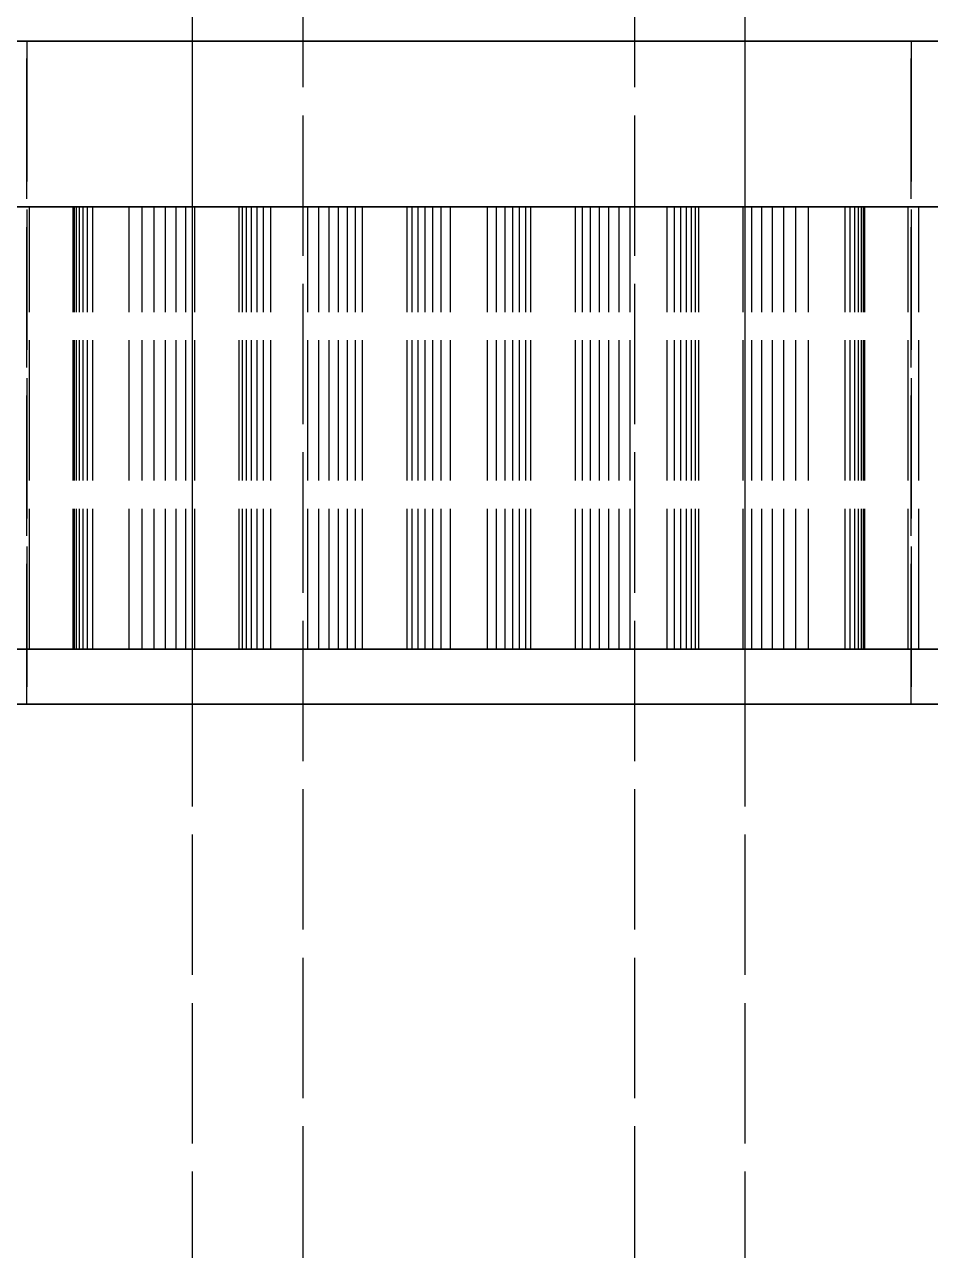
# Model space of a CAD drawing. Header units: millimetres. Extents: x -13 to 276, y -50 to 157.
# Drawn here: x 21.23 to 29.43, y 133.57 to 144.66 of the extents above; entities that cross this region are included whole.
import ezdxf

# ---------------------------------------------------------------- set-up
doc = ezdxf.new("R2010")
doc.units = ezdxf.units.MM
doc.linetypes.add('DASHED', pattern=[1.524, 1.27, -0.254])
doc.layers.add('HIDDEN', color=8, linetype='DASHED')
doc.layers.add('VISIBLE', color=7, linetype='CONTINUOUS')

msp = doc.modelspace()

# ---------------------------------------------------------------- linework, layer by layer
at = {"layer": 'HIDDEN'}
for points in [[(23.75, 93.8), (23.75, 150.51)], [(26.75, 93.8), (26.75, 150.51)], [(21.05952, 144.51), (21.82143, 144.51), (22.58333, 144.51), (23.34524, 144.51), (24.10714, 144.51), (24.86905, 144.51), (25.63095, 144.51), (26.39286, 144.51), (27.15476, 144.51), (27.91667, 144.51), (28.67857, 144.51), (29.44048, 144.51), (30.20238, 144.51), (30.96429, 144.51), (31.72619, 144.51), (32.4881, 144.51), (33.25, 144.51), (34.0119, 144.51), (34.77381, 144.51), (35.53571, 144.51)], [(29.25, 144.51), (29.12302, 144.51), (28.99603, 144.51), (28.86905, 144.51), (28.74206, 144.51), (28.61508, 144.51), (28.4881, 144.51), (28.36111, 144.51), (28.23413, 144.51), (28.10714, 144.51), (27.98016, 144.51), (27.85317, 144.51), (27.72619, 144.51), (27.59921, 144.51), (27.47222, 144.51), (27.34524, 144.51), (27.21825, 144.51), (27.09127, 144.51), (26.96429, 144.51), (26.8373, 144.51), (26.71032, 144.51), (26.58333, 144.51), (26.45635, 144.51), (26.32937, 144.51), (26.20238, 144.51), (26.0754, 144.51), (25.94841, 144.51), (25.82143, 144.51), (25.69444, 144.51), (25.56746, 144.51), (25.44048, 144.51), (25.31349, 144.51), (25.18651, 144.51), (25.05952, 144.51), (24.93254, 144.51), (24.80556, 144.51), (24.67857, 144.51), (24.55159, 144.51), (24.4246, 144.51), (24.29762, 144.51), (24.17063, 144.51), (24.04365, 144.51), (23.91667, 144.51), (23.78968, 144.51), (23.6627, 144.51), (23.53571, 144.51), (23.40873, 144.51), (23.28175, 144.51), (23.15476, 144.51), (23.02778, 144.51), (22.90079, 144.51), (22.77381, 144.51), (22.64683, 144.51), (22.51984, 144.51), (22.39286, 144.51), (22.26587, 144.51), (22.13889, 144.51), (22.0119, 144.51), (21.88492, 144.51), (21.75794, 144.51), (21.63095, 144.51), (21.50397, 144.51), (21.37698, 144.51), (21.25, 144.51)], [(21.25, 144.51), (21.37698, 144.51), (21.50397, 144.51), (21.63095, 144.51), (21.75794, 144.51), (21.88492, 144.51), (22.0119, 144.51), (22.13889, 144.51), (22.26587, 144.51), (22.39286, 144.51), (22.51984, 144.51), (22.64683, 144.51), (22.77381, 144.51), (22.90079, 144.51), (23.02778, 144.51), (23.15476, 144.51), (23.28175, 144.51), (23.40873, 144.51), (23.53571, 144.51), (23.6627, 144.51), (23.78968, 144.51), (23.91667, 144.51), (24.04365, 144.51), (24.17063, 144.51), (24.29762, 144.51), (24.4246, 144.51), (24.55159, 144.51), (24.67857, 144.51), (24.80556, 144.51), (24.93254, 144.51), (25.05952, 144.51), (25.18651, 144.51), (25.31349, 144.51), (25.44048, 144.51), (25.56746, 144.51), (25.69444, 144.51), (25.82143, 144.51), (25.94841, 144.51), (26.0754, 144.51), (26.20238, 144.51), (26.32937, 144.51), (26.45635, 144.51), (26.58333, 144.51), (26.71032, 144.51), (26.8373, 144.51), (26.96429, 144.51), (27.09127, 144.51), (27.21825, 144.51), (27.34524, 144.51), (27.47222, 144.51), (27.59921, 144.51), (27.72619, 144.51), (27.85317, 144.51), (27.98016, 144.51), (28.10714, 144.51), (28.23413, 144.51), (28.36111, 144.51), (28.4881, 144.51), (28.61508, 144.51), (28.74206, 144.51), (28.86905, 144.51), (28.99603, 144.51), (29.12302, 144.51), (29.25, 144.51)], [(29.25, 144.51), (29.12302, 144.51), (28.99603, 144.51), (28.86905, 144.51), (28.74206, 144.51), (28.61508, 144.51), (28.4881, 144.51), (28.36111, 144.51), (28.23413, 144.51), (28.10714, 144.51), (27.98016, 144.51), (27.85317, 144.51), (27.72619, 144.51), (27.59921, 144.51), (27.47222, 144.51), (27.34524, 144.51), (27.21825, 144.51), (27.09127, 144.51), (26.96429, 144.51), (26.8373, 144.51), (26.71032, 144.51), (26.58333, 144.51), (26.45635, 144.51), (26.32937, 144.51), (26.20238, 144.51), (26.0754, 144.51), (25.94841, 144.51), (25.82143, 144.51), (25.69444, 144.51), (25.56746, 144.51), (25.44048, 144.51), (25.31349, 144.51), (25.18651, 144.51), (25.05952, 144.51), (24.93254, 144.51), (24.80556, 144.51), (24.67857, 144.51), (24.55159, 144.51), (24.4246, 144.51), (24.29762, 144.51), (24.17063, 144.51), (24.04365, 144.51), (23.91667, 144.51), (23.78968, 144.51), (23.6627, 144.51), (23.53571, 144.51), (23.40873, 144.51), (23.28175, 144.51), (23.15476, 144.51), (23.02778, 144.51), (22.90079, 144.51), (22.77381, 144.51), (22.64683, 144.51), (22.51984, 144.51), (22.39286, 144.51), (22.26587, 144.51), (22.13889, 144.51), (22.0119, 144.51), (21.88492, 144.51), (21.75794, 144.51), (21.63095, 144.51), (21.50397, 144.51), (21.37698, 144.51), (21.25, 144.51)], [(21.25, 144.51), (21.37698, 144.51), (21.50397, 144.51), (21.63095, 144.51), (21.75794, 144.51), (21.88492, 144.51), (22.0119, 144.51), (22.13889, 144.51), (22.26587, 144.51), (22.39286, 144.51), (22.51984, 144.51), (22.64683, 144.51), (22.77381, 144.51), (22.90079, 144.51), (23.02778, 144.51), (23.15476, 144.51), (23.28175, 144.51), (23.40873, 144.51), (23.53571, 144.51), (23.6627, 144.51), (23.78968, 144.51), (23.91667, 144.51), (24.04365, 144.51), (24.17063, 144.51), (24.29762, 144.51), (24.4246, 144.51), (24.55159, 144.51), (24.67857, 144.51), (24.80556, 144.51), (24.93254, 144.51), (25.05952, 144.51), (25.18651, 144.51), (25.31349, 144.51), (25.44048, 144.51), (25.56746, 144.51), (25.69444, 144.51), (25.82143, 144.51), (25.94841, 144.51), (26.0754, 144.51), (26.20238, 144.51), (26.32937, 144.51), (26.45635, 144.51), (26.58333, 144.51), (26.71032, 144.51), (26.8373, 144.51), (26.96429, 144.51), (27.09127, 144.51), (27.21825, 144.51), (27.34524, 144.51), (27.47222, 144.51), (27.59921, 144.51), (27.72619, 144.51), (27.85317, 144.51), (27.98016, 144.51), (28.10714, 144.51), (28.23413, 144.51), (28.36111, 144.51), (28.4881, 144.51), (28.61508, 144.51), (28.74206, 144.51), (28.86905, 144.51), (28.99603, 144.51), (29.12302, 144.51), (29.25, 144.51)], [(21.25, 144.51), (21.25, 138.51)], [(21.25, 138.51), (21.25, 144.51)], [(27.75, 144.51), (27.67063, 144.51), (27.59127, 144.51), (27.5119, 144.51), (27.43254, 144.51), (27.35317, 144.51), (27.27381, 144.51), (27.19444, 144.51), (27.11508, 144.51), (27.03571, 144.51), (26.95635, 144.51), (26.87698, 144.51), (26.79762, 144.51), (26.71825, 144.51), (26.63889, 144.51), (26.55952, 144.51), (26.48016, 144.51), (26.40079, 144.51), (26.32143, 144.51), (26.24206, 144.51), (26.1627, 144.51), (26.08333, 144.51), (26.00397, 144.51), (25.9246, 144.51), (25.84524, 144.51), (25.76587, 144.51), (25.68651, 144.51), (25.60714, 144.51), (25.52778, 144.51), (25.44841, 144.51), (25.36905, 144.51), (25.28968, 144.51), (25.21032, 144.51), (25.13095, 144.51), (25.05159, 144.51), (24.97222, 144.51), (24.89286, 144.51), (24.81349, 144.51), (24.73413, 144.51), (24.65476, 144.51), (24.5754, 144.51), (24.49603, 144.51), (24.41667, 144.51), (24.3373, 144.51), (24.25794, 144.51), (24.17857, 144.51), (24.09921, 144.51), (24.01984, 144.51), (23.94048, 144.51), (23.86111, 144.51), (23.78175, 144.51), (23.70238, 144.51), (23.62302, 144.51), (23.54365, 144.51), (23.46429, 144.51), (23.38492, 144.51), (23.30556, 144.51), (23.22619, 144.51), (23.14683, 144.51), (23.06746, 144.51), (22.9881, 144.51), (22.90873, 144.51), (22.82937, 144.51), (22.75, 144.51)], [(22.75, 144.51), (22.82937, 144.51), (22.90873, 144.51), (22.9881, 144.51), (23.06746, 144.51), (23.14683, 144.51), (23.22619, 144.51), (23.30556, 144.51), (23.38492, 144.51), (23.46429, 144.51), (23.54365, 144.51), (23.62302, 144.51), (23.70238, 144.51), (23.78175, 144.51), (23.86111, 144.51), (23.94048, 144.51), (24.01984, 144.51), (24.09921, 144.51), (24.17857, 144.51), (24.25794, 144.51), (24.3373, 144.51), (24.41667, 144.51), (24.49603, 144.51), (24.5754, 144.51), (24.65476, 144.51), (24.73413, 144.51), (24.81349, 144.51), (24.89286, 144.51), (24.97222, 144.51), (25.05159, 144.51), (25.13095, 144.51), (25.21032, 144.51), (25.28968, 144.51), (25.36905, 144.51), (25.44841, 144.51), (25.52778, 144.51), (25.60714, 144.51), (25.68651, 144.51), (25.76587, 144.51), (25.84524, 144.51), (25.9246, 144.51), (26.00397, 144.51), (26.08333, 144.51), (26.1627, 144.51), (26.24206, 144.51), (26.32143, 144.51), (26.40079, 144.51), (26.48016, 144.51), (26.55952, 144.51), (26.63889, 144.51), (26.71825, 144.51), (26.79762, 144.51), (26.87698, 144.51), (26.95635, 144.51), (27.03571, 144.51), (27.11508, 144.51), (27.19444, 144.51), (27.27381, 144.51), (27.35317, 144.51), (27.43254, 144.51), (27.5119, 144.51), (27.59127, 144.51), (27.67063, 144.51), (27.75, 144.51)], [(22.75, 101.01), (22.75, 144.51)], [(22.75, 138.51), (22.75, 144.51)], [(27.75, 101.01), (27.75, 144.51)], [(27.75, 138.51), (27.75, 144.51)], [(29.25, 144.51), (29.25, 138.51)], [(29.25, 138.51), (29.25, 144.51)], [(29.80357, 143.01), (29.19643, 143.01), (28.58929, 143.01), (27.98214, 143.01), (27.375, 143.01), (26.76786, 143.01), (26.16071, 143.01), (25.55357, 143.01), (24.94643, 143.01), (24.33929, 143.01), (23.73214, 143.01), (23.125, 143.01), (22.51786, 143.01), (21.91071, 143.01), (21.30357, 143.01), (20.69643, 143.01)], [(20.69643, 143.01), (21.30357, 143.01), (21.91071, 143.01), (22.51786, 143.01), (23.125, 143.01), (23.73214, 143.01), (24.33929, 143.01), (24.94643, 143.01), (25.55357, 143.01), (26.16071, 143.01), (26.76786, 143.01), (27.375, 143.01), (27.98214, 143.01), (28.58929, 143.01), (29.19643, 143.01), (29.80357, 143.01)], [(36.0754, 143.01), (35.37698, 143.01), (34.67857, 143.01), (33.98016, 143.01), (33.28175, 143.01), (32.58333, 143.01), (31.88492, 143.01), (31.18651, 143.01), (30.4881, 143.01), (29.78968, 143.01), (29.09127, 143.01), (28.39286, 143.01), (27.69444, 143.01), (26.99603, 143.01), (26.29762, 143.01), (25.59921, 143.01), (24.90079, 143.01), (24.20238, 143.01), (23.50397, 143.01), (22.80556, 143.01), (22.10714, 143.01), (21.40873, 143.01), (20.71032, 143.01)], [(20.71032, 143.01), (21.40873, 143.01), (22.10714, 143.01), (22.80556, 143.01), (23.50397, 143.01), (24.20238, 143.01), (24.90079, 143.01), (25.59921, 143.01), (26.29762, 143.01), (26.99603, 143.01), (27.69444, 143.01), (28.39286, 143.01), (29.09127, 143.01), (29.78968, 143.01), (30.4881, 143.01), (31.18651, 143.01), (31.88492, 143.01), (32.58333, 143.01), (33.28175, 143.01), (33.98016, 143.01), (34.67857, 143.01), (35.37698, 143.01), (36.0754, 143.01)], [(29.52778, 143.01), (29.35317, 143.01), (29.17857, 143.01), (29.00397, 143.01), (28.82937, 143.01), (28.65476, 143.01), (28.48016, 143.01), (28.30556, 143.01), (28.13095, 143.01), (27.95635, 143.01), (27.78175, 143.01), (27.60714, 143.01), (27.43254, 143.01), (27.25794, 143.01), (27.08333, 143.01), (26.90873, 143.01), (26.73413, 143.01), (26.55952, 143.01), (26.38492, 143.01), (26.21032, 143.01), (26.03571, 143.01), (25.86111, 143.01), (25.68651, 143.01), (25.5119, 143.01), (25.3373, 143.01), (25.1627, 143.01), (24.9881, 143.01), (24.81349, 143.01), (24.63889, 143.01), (24.46429, 143.01), (24.28968, 143.01), (24.11508, 143.01), (23.94048, 143.01), (23.76587, 143.01), (23.59127, 143.01), (23.41667, 143.01), (23.24206, 143.01), (23.06746, 143.01), (22.89286, 143.01), (22.71825, 143.01), (22.54365, 143.01), (22.36905, 143.01), (22.19444, 143.01), (22.01984, 143.01), (21.84524, 143.01), (21.67063, 143.01), (21.49603, 143.01), (21.32143, 143.01), (21.14683, 143.01)], [(21.14683, 143.01), (21.32143, 143.01), (21.49603, 143.01), (21.67063, 143.01), (21.84524, 143.01), (22.01984, 143.01), (22.19444, 143.01), (22.36905, 143.01), (22.54365, 143.01), (22.71825, 143.01), (22.89286, 143.01), (23.06746, 143.01), (23.24206, 143.01), (23.41667, 143.01), (23.59127, 143.01), (23.76587, 143.01), (23.94048, 143.01), (24.11508, 143.01), (24.28968, 143.01), (24.46429, 143.01), (24.63889, 143.01), (24.81349, 143.01), (24.9881, 143.01), (25.1627, 143.01), (25.3373, 143.01), (25.5119, 143.01), (25.68651, 143.01), (25.86111, 143.01), (26.03571, 143.01), (26.21032, 143.01), (26.38492, 143.01), (26.55952, 143.01), (26.73413, 143.01), (26.90873, 143.01), (27.08333, 143.01), (27.25794, 143.01), (27.43254, 143.01), (27.60714, 143.01), (27.78175, 143.01), (27.95635, 143.01), (28.13095, 143.01), (28.30556, 143.01), (28.48016, 143.01), (28.65476, 143.01), (28.82937, 143.01), (29.00397, 143.01), (29.17857, 143.01), (29.35317, 143.01), (29.52778, 143.01)], [(21.27562, 143.01), (21.17909, 143.01)], [(21.17909, 143.01), (21.27562, 143.01)], [(21.66958, 143.01), (21.27562, 143.01)], [(21.27562, 143.01), (21.66958, 143.01)], [(21.27562, 139.01), (21.27562, 143.01)], [(21.27562, 139.01), (21.27562, 143.01)], [(21.68059, 143.01), (21.66958, 143.01)], [(21.66958, 143.01), (21.68059, 143.01)], [(21.66958, 139.01), (21.66958, 143.01)], [(21.66958, 139.01), (21.66958, 143.01)], [(21.69973, 143.01), (21.68059, 143.01)], [(21.68059, 143.01), (21.69973, 143.01)], [(21.68059, 139.01), (21.68059, 143.01)], [(21.68059, 139.01), (21.68059, 143.01)], [(21.72631, 143.01), (21.69973, 143.01)], [(21.69973, 143.01), (21.72631, 143.01)], [(21.69973, 139.01), (21.69973, 143.01)], [(21.69973, 139.01), (21.69973, 143.01)], [(21.75984, 143.01), (21.72631, 143.01)], [(21.72631, 143.01), (21.75984, 143.01)], [(21.72631, 139.01), (21.72631, 143.01)], [(21.72631, 139.01), (21.72631, 143.01)], [(21.79997, 143.01), (21.75984, 143.01)], [(21.75984, 143.01), (21.79997, 143.01)], [(21.75984, 139.01), (21.75984, 143.01)], [(21.75984, 139.01), (21.75984, 143.01)], [(21.84643, 143.01), (21.79997, 143.01)], [(21.79997, 143.01), (21.84643, 143.01)], [(21.79997, 139.01), (21.79997, 143.01)], [(21.79997, 139.01), (21.79997, 143.01)], [(22.17669, 143.01), (21.84643, 143.01)], [(21.84643, 143.01), (22.17669, 143.01)], [(21.84643, 139.01), (21.84643, 143.01)], [(21.84643, 139.01), (21.84643, 143.01)], [(22.29243, 143.01), (22.17669, 143.01)], [(22.17669, 143.01), (22.29243, 143.01)], [(22.17669, 139.01), (22.17669, 143.01)], [(22.17669, 139.01), (22.17669, 143.01)], [(22.40194, 143.01), (22.29243, 143.01)], [(22.29243, 143.01), (22.40194, 143.01)], [(22.29243, 139.01), (22.29243, 143.01)], [(22.29243, 139.01), (22.29243, 143.01)], [(22.50493, 143.01), (22.40194, 143.01)], [(22.40194, 143.01), (22.50493, 143.01)], [(22.40194, 139.01), (22.40194, 143.01)], [(22.40194, 139.01), (22.40194, 143.01)], [(22.60101, 143.01), (22.50493, 143.01)], [(22.50493, 143.01), (22.60101, 143.01)], [(22.50493, 139.01), (22.50493, 143.01)], [(22.50493, 139.01), (22.50493, 143.01)], [(22.68967, 143.01), (22.60101, 143.01)], [(22.60101, 143.01), (22.68967, 143.01)], [(22.60101, 139.01), (22.60101, 143.01)], [(22.60101, 139.01), (22.60101, 143.01)], [(22.77018, 143.01), (22.68967, 143.01)], [(22.68967, 143.01), (22.77018, 143.01)], [(22.68967, 139.01), (22.68967, 143.01)], [(22.68967, 139.01), (22.68967, 143.01)], [(23.17101, 143.01), (22.77018, 143.01)], [(22.77018, 143.01), (23.17101, 143.01)], [(22.77018, 139.01), (22.77018, 143.01)], [(22.77018, 139.01), (22.77018, 143.01)], [(23.19991, 143.01), (23.17101, 143.01)], [(23.17101, 143.01), (23.19991, 143.01)], [(23.17101, 139.01), (23.17101, 143.01)], [(23.17101, 139.01), (23.17101, 143.01)], [(23.23706, 143.01), (23.19991, 143.01)], [(23.19991, 143.01), (23.23706, 143.01)], [(23.19991, 139.01), (23.19991, 143.01)], [(23.19991, 139.01), (23.19991, 143.01)], [(23.28173, 143.01), (23.23706, 143.01)], [(23.23706, 143.01), (23.28173, 143.01)], [(23.23706, 139.01), (23.23706, 143.01)], [(23.23706, 139.01), (23.23706, 143.01)], [(23.33344, 143.01), (23.28173, 143.01)], [(23.28173, 143.01), (23.33344, 143.01)], [(23.28173, 139.01), (23.28173, 143.01)], [(23.28173, 139.01), (23.28173, 143.01)], [(23.39181, 143.01), (23.33344, 143.01)], [(23.33344, 143.01), (23.39181, 143.01)], [(23.33344, 139.01), (23.33344, 143.01)], [(23.33344, 139.01), (23.33344, 143.01)], [(23.45657, 143.01), (23.39181, 143.01)], [(23.39181, 143.01), (23.45657, 143.01)], [(23.39181, 139.01), (23.39181, 143.01)], [(23.39181, 139.01), (23.39181, 143.01)], [(23.79112, 143.01), (23.45657, 143.01)], [(23.45657, 143.01), (23.79112, 143.01)], [(23.45657, 139.01), (23.45657, 143.01)], [(23.45657, 139.01), (23.45657, 143.01)], [(23.89066, 143.01), (23.79112, 143.01)], [(23.79112, 143.01), (23.89066, 143.01)], [(23.79112, 139.01), (23.79112, 143.01)], [(23.79112, 139.01), (23.79112, 143.01)], [(23.98387, 143.01), (23.89066, 143.01)], [(23.89066, 143.01), (23.98387, 143.01)], [(23.89066, 139.01), (23.89066, 143.01)], [(23.89066, 139.01), (23.89066, 143.01)], [(24.07046, 143.01), (23.98387, 143.01)], [(23.98387, 143.01), (24.07046, 143.01)], [(23.98387, 139.01), (23.98387, 143.01)], [(23.98387, 139.01), (23.98387, 143.01)], [(24.15004, 143.01), (24.07046, 143.01)], [(24.07046, 143.01), (24.15004, 143.01)], [(24.07046, 139.01), (24.07046, 143.01)], [(24.07046, 139.01), (24.07046, 143.01)], [(24.22209, 143.01), (24.15004, 143.01)], [(24.15004, 143.01), (24.22209, 143.01)], [(24.15004, 139.01), (24.15004, 143.01)], [(24.15004, 139.01), (24.15004, 143.01)], [(24.28589, 143.01), (24.22209, 143.01)], [(24.22209, 143.01), (24.28589, 143.01)], [(24.22209, 139.01), (24.22209, 143.01)], [(24.22209, 139.01), (24.22209, 143.01)], [(24.69017, 143.01), (24.28589, 143.01)], [(24.28589, 143.01), (24.69017, 143.01)], [(24.28589, 139.01), (24.28589, 143.01)], [(24.28589, 139.01), (24.28589, 143.01)], [(24.73672, 143.01), (24.69017, 143.01)], [(24.69017, 143.01), (24.73672, 143.01)], [(24.69017, 139.01), (24.69017, 143.01)], [(24.69017, 139.01), (24.69017, 143.01)], [(24.79155, 143.01), (24.73672, 143.01)], [(24.73672, 143.01), (24.79155, 143.01)], [(24.73672, 139.01), (24.73672, 143.01)], [(24.73672, 139.01), (24.73672, 143.01)], [(24.85395, 143.01), (24.79155, 143.01)], [(24.79155, 143.01), (24.85395, 143.01)], [(24.79155, 139.01), (24.79155, 143.01)], [(24.79155, 139.01), (24.79155, 143.01)], [(24.92339, 143.01), (24.85395, 143.01)], [(24.85395, 143.01), (24.92339, 143.01)], [(24.85395, 139.01), (24.85395, 143.01)], [(24.85395, 139.01), (24.85395, 143.01)], [(24.99951, 143.01), (24.92339, 143.01)], [(24.92339, 143.01), (24.99951, 143.01)], [(24.92339, 139.01), (24.92339, 143.01)], [(24.92339, 139.01), (24.92339, 143.01)], [(25.08201, 143.01), (24.99951, 143.01)], [(24.99951, 143.01), (25.08201, 143.01)], [(24.99951, 139.01), (24.99951, 143.01)], [(24.99951, 139.01), (24.99951, 143.01)], [(25.41799, 143.01), (25.08201, 143.01)], [(25.08201, 143.01), (25.41799, 143.01)], [(25.08201, 139.01), (25.08201, 143.01)], [(25.08201, 139.01), (25.08201, 143.01)], [(25.50049, 143.01), (25.41799, 143.01)], [(25.41799, 143.01), (25.50049, 143.01)], [(25.41799, 139.01), (25.41799, 143.01)], [(25.41799, 139.01), (25.41799, 143.01)], [(25.57661, 143.01), (25.50049, 143.01)], [(25.50049, 143.01), (25.57661, 143.01)], [(25.50049, 139.01), (25.50049, 143.01)], [(25.50049, 139.01), (25.50049, 143.01)], [(25.64605, 143.01), (25.57661, 143.01)], [(25.57661, 143.01), (25.64605, 143.01)], [(25.57661, 139.01), (25.57661, 143.01)], [(25.57661, 139.01), (25.57661, 143.01)], [(25.70845, 143.01), (25.64605, 143.01)], [(25.64605, 143.01), (25.70845, 143.01)], [(25.64605, 139.01), (25.64605, 143.01)], [(25.64605, 139.01), (25.64605, 143.01)], [(25.76328, 143.01), (25.70845, 143.01)], [(25.70845, 143.01), (25.76328, 143.01)], [(25.70845, 139.01), (25.70845, 143.01)], [(25.70845, 139.01), (25.70845, 143.01)], [(25.80983, 143.01), (25.76328, 143.01)], [(25.76328, 143.01), (25.80983, 143.01)], [(25.76328, 139.01), (25.76328, 143.01)], [(25.76328, 139.01), (25.76328, 143.01)], [(26.21411, 143.01), (25.80983, 143.01)], [(25.80983, 143.01), (26.21411, 143.01)], [(25.80983, 139.01), (25.80983, 143.01)], [(25.80983, 139.01), (25.80983, 143.01)], [(26.27791, 143.01), (26.21411, 143.01)], [(26.21411, 143.01), (26.27791, 143.01)], [(26.21411, 139.01), (26.21411, 143.01)], [(26.21411, 139.01), (26.21411, 143.01)], [(26.34996, 143.01), (26.27791, 143.01)], [(26.27791, 143.01), (26.34996, 143.01)], [(26.27791, 139.01), (26.27791, 143.01)], [(26.27791, 139.01), (26.27791, 143.01)], [(26.42954, 143.01), (26.34996, 143.01)], [(26.34996, 143.01), (26.42954, 143.01)], [(26.34996, 139.01), (26.34996, 143.01)], [(26.34996, 139.01), (26.34996, 143.01)], [(26.51613, 143.01), (26.42954, 143.01)], [(26.42954, 143.01), (26.51613, 143.01)], [(26.42954, 139.01), (26.42954, 143.01)], [(26.42954, 139.01), (26.42954, 143.01)], [(26.60934, 143.01), (26.51613, 143.01)], [(26.51613, 143.01), (26.60934, 143.01)], [(26.51613, 139.01), (26.51613, 143.01)], [(26.51613, 139.01), (26.51613, 143.01)], [(26.70888, 143.01), (26.60934, 143.01)], [(26.60934, 143.01), (26.70888, 143.01)], [(26.60934, 139.01), (26.60934, 143.01)], [(26.60934, 139.01), (26.60934, 143.01)], [(27.04343, 143.01), (26.70888, 143.01)], [(26.70888, 143.01), (27.04343, 143.01)], [(26.70888, 139.01), (26.70888, 143.01)], [(26.70888, 139.01), (26.70888, 143.01)], [(27.10819, 143.01), (27.04343, 143.01)], [(27.04343, 143.01), (27.10819, 143.01)], [(27.04343, 139.01), (27.04343, 143.01)], [(27.04343, 139.01), (27.04343, 143.01)], [(27.16656, 143.01), (27.10819, 143.01)], [(27.10819, 143.01), (27.16656, 143.01)], [(27.10819, 139.01), (27.10819, 143.01)], [(27.10819, 139.01), (27.10819, 143.01)], [(27.21827, 143.01), (27.16656, 143.01)], [(27.16656, 143.01), (27.21827, 143.01)], [(27.16656, 139.01), (27.16656, 143.01)], [(27.16656, 139.01), (27.16656, 143.01)], [(27.26294, 143.01), (27.21827, 143.01)], [(27.21827, 143.01), (27.26294, 143.01)], [(27.21827, 139.01), (27.21827, 143.01)], [(27.21827, 139.01), (27.21827, 143.01)], [(27.30009, 143.01), (27.26294, 143.01)], [(27.26294, 143.01), (27.30009, 143.01)], [(27.26294, 139.01), (27.26294, 143.01)], [(27.26294, 139.01), (27.26294, 143.01)], [(27.32899, 143.01), (27.30009, 143.01)], [(27.30009, 143.01), (27.32899, 143.01)], [(27.30009, 139.01), (27.30009, 143.01)], [(27.30009, 139.01), (27.30009, 143.01)], [(27.72982, 143.01), (27.32899, 143.01)], [(27.32899, 143.01), (27.72982, 143.01)], [(27.32899, 139.01), (27.32899, 143.01)], [(27.32899, 139.01), (27.32899, 143.01)], [(27.81033, 143.01), (27.72982, 143.01)], [(27.72982, 143.01), (27.81033, 143.01)], [(27.72982, 139.01), (27.72982, 143.01)], [(27.72982, 139.01), (27.72982, 143.01)], [(27.89899, 143.01), (27.81033, 143.01)], [(27.81033, 143.01), (27.89899, 143.01)], [(27.81033, 139.01), (27.81033, 143.01)], [(27.81033, 139.01), (27.81033, 143.01)], [(27.99507, 143.01), (27.89899, 143.01)], [(27.89899, 143.01), (27.99507, 143.01)], [(27.89899, 139.01), (27.89899, 143.01)], [(27.89899, 139.01), (27.89899, 143.01)], [(28.09806, 143.01), (27.99507, 143.01)], [(27.99507, 143.01), (28.09806, 143.01)], [(27.99507, 139.01), (27.99507, 143.01)], [(27.99507, 139.01), (27.99507, 143.01)], [(28.20757, 143.01), (28.09806, 143.01)], [(28.09806, 143.01), (28.20757, 143.01)], [(28.09806, 139.01), (28.09806, 143.01)], [(28.09806, 139.01), (28.09806, 143.01)], [(28.32331, 143.01), (28.20757, 143.01)], [(28.20757, 143.01), (28.32331, 143.01)], [(28.20757, 139.01), (28.20757, 143.01)], [(28.20757, 139.01), (28.20757, 143.01)], [(28.65357, 143.01), (28.32331, 143.01)], [(28.32331, 143.01), (28.65357, 143.01)], [(28.32331, 139.01), (28.32331, 143.01)], [(28.32331, 139.01), (28.32331, 143.01)], [(28.70003, 143.01), (28.65357, 143.01)], [(28.65357, 143.01), (28.70003, 143.01)], [(28.65357, 139.01), (28.65357, 143.01)], [(28.65357, 139.01), (28.65357, 143.01)], [(28.74016, 143.01), (28.70003, 143.01)], [(28.70003, 143.01), (28.74016, 143.01)], [(28.70003, 139.01), (28.70003, 143.01)], [(28.70003, 139.01), (28.70003, 143.01)], [(28.77369, 143.01), (28.74016, 143.01)], [(28.74016, 143.01), (28.77369, 143.01)], [(28.74016, 139.01), (28.74016, 143.01)], [(28.74016, 139.01), (28.74016, 143.01)], [(28.80027, 143.01), (28.77369, 143.01)], [(28.77369, 143.01), (28.80027, 143.01)], [(28.77369, 139.01), (28.77369, 143.01)], [(28.77369, 139.01), (28.77369, 143.01)], [(28.81941, 143.01), (28.80027, 143.01)], [(28.80027, 143.01), (28.81941, 143.01)], [(28.80027, 139.01), (28.80027, 143.01)], [(28.80027, 139.01), (28.80027, 143.01)], [(28.83042, 143.01), (28.81941, 143.01)], [(28.81941, 143.01), (28.83042, 143.01)], [(28.81941, 139.01), (28.81941, 143.01)], [(28.81941, 139.01), (28.81941, 143.01)], [(29.22438, 143.01), (28.83042, 143.01)], [(28.83042, 143.01), (29.22438, 143.01)], [(28.83042, 139.01), (28.83042, 143.01)], [(28.83042, 139.01), (28.83042, 143.01)], [(29.32091, 143.01), (29.22438, 143.01)], [(29.22438, 143.01), (29.32091, 143.01)], [(29.22438, 139.01), (29.22438, 143.01)], [(29.22438, 139.01), (29.22438, 143.01)], [(29.42541, 143.01), (29.32091, 143.01)], [(29.32091, 143.01), (29.42541, 143.01)], [(29.32091, 139.01), (29.32091, 143.01)], [(29.32091, 139.01), (29.32091, 143.01)], [(29.80357, 139.01), (29.19643, 139.01), (28.58929, 139.01), (27.98214, 139.01), (27.375, 139.01), (26.76786, 139.01), (26.16071, 139.01), (25.55357, 139.01), (24.94643, 139.01), (24.33929, 139.01), (23.73214, 139.01), (23.125, 139.01), (22.51786, 139.01), (21.91071, 139.01), (21.30357, 139.01), (20.69643, 139.01)], [(20.69643, 139.01), (21.30357, 139.01), (21.91071, 139.01), (22.51786, 139.01), (23.125, 139.01), (23.73214, 139.01), (24.33929, 139.01), (24.94643, 139.01), (25.55357, 139.01), (26.16071, 139.01), (26.76786, 139.01), (27.375, 139.01), (27.98214, 139.01), (28.58929, 139.01), (29.19643, 139.01), (29.80357, 139.01)], [(21.27562, 139.01), (21.17909, 139.01)], [(21.17909, 139.01), (21.27562, 139.01)], [(21.66958, 139.01), (21.27562, 139.01)], [(21.27562, 139.01), (21.66958, 139.01)], [(21.68059, 139.01), (21.66958, 139.01)], [(21.66958, 139.01), (21.68059, 139.01)], [(21.69973, 139.01), (21.68059, 139.01)], [(21.68059, 139.01), (21.69973, 139.01)], [(21.72631, 139.01), (21.69973, 139.01)], [(21.69973, 139.01), (21.72631, 139.01)], [(21.75984, 139.01), (21.72631, 139.01)], [(21.72631, 139.01), (21.75984, 139.01)], [(21.79997, 139.01), (21.75984, 139.01)], [(21.75984, 139.01), (21.79997, 139.01)], [(21.84643, 139.01), (21.79997, 139.01)], [(21.79997, 139.01), (21.84643, 139.01)], [(22.17669, 139.01), (21.84643, 139.01)], [(21.84643, 139.01), (22.17669, 139.01)], [(22.29243, 139.01), (22.17669, 139.01)], [(22.17669, 139.01), (22.29243, 139.01)], [(22.40194, 139.01), (22.29243, 139.01)], [(22.29243, 139.01), (22.40194, 139.01)], [(22.50493, 139.01), (22.40194, 139.01)], [(22.40194, 139.01), (22.50493, 139.01)], [(22.60101, 139.01), (22.50493, 139.01)], [(22.50493, 139.01), (22.60101, 139.01)], [(22.68967, 139.01), (22.60101, 139.01)], [(22.60101, 139.01), (22.68967, 139.01)], [(22.77018, 139.01), (22.68967, 139.01)], [(22.68967, 139.01), (22.77018, 139.01)], [(23.17101, 139.01), (22.77018, 139.01)], [(22.77018, 139.01), (23.17101, 139.01)], [(23.19991, 139.01), (23.17101, 139.01)], [(23.17101, 139.01), (23.19991, 139.01)], [(23.23706, 139.01), (23.19991, 139.01)], [(23.19991, 139.01), (23.23706, 139.01)], [(23.28173, 139.01), (23.23706, 139.01)], [(23.23706, 139.01), (23.28173, 139.01)], [(23.33344, 139.01), (23.28173, 139.01)], [(23.28173, 139.01), (23.33344, 139.01)], [(23.39181, 139.01), (23.33344, 139.01)], [(23.33344, 139.01), (23.39181, 139.01)], [(23.45657, 139.01), (23.39181, 139.01)], [(23.39181, 139.01), (23.45657, 139.01)], [(23.79112, 139.01), (23.45657, 139.01)], [(23.45657, 139.01), (23.79112, 139.01)], [(23.89066, 139.01), (23.79112, 139.01)], [(23.79112, 139.01), (23.89066, 139.01)], [(23.98387, 139.01), (23.89066, 139.01)], [(23.89066, 139.01), (23.98387, 139.01)], [(24.07046, 139.01), (23.98387, 139.01)], [(23.98387, 139.01), (24.07046, 139.01)], [(24.15004, 139.01), (24.07046, 139.01)], [(24.07046, 139.01), (24.15004, 139.01)], [(24.22209, 139.01), (24.15004, 139.01)], [(24.15004, 139.01), (24.22209, 139.01)], [(24.28589, 139.01), (24.22209, 139.01)], [(24.22209, 139.01), (24.28589, 139.01)], [(24.69017, 139.01), (24.28589, 139.01)], [(24.28589, 139.01), (24.69017, 139.01)], [(24.73672, 139.01), (24.69017, 139.01)], [(24.69017, 139.01), (24.73672, 139.01)], [(24.79155, 139.01), (24.73672, 139.01)], [(24.73672, 139.01), (24.79155, 139.01)], [(24.85395, 139.01), (24.79155, 139.01)], [(24.79155, 139.01), (24.85395, 139.01)], [(24.92339, 139.01), (24.85395, 139.01)], [(24.85395, 139.01), (24.92339, 139.01)], [(24.99951, 139.01), (24.92339, 139.01)], [(24.92339, 139.01), (24.99951, 139.01)], [(25.08201, 139.01), (24.99951, 139.01)], [(24.99951, 139.01), (25.08201, 139.01)], [(25.41799, 139.01), (25.08201, 139.01)], [(25.08201, 139.01), (25.41799, 139.01)], [(25.50049, 139.01), (25.41799, 139.01)], [(25.41799, 139.01), (25.50049, 139.01)], [(25.57661, 139.01), (25.50049, 139.01)], [(25.50049, 139.01), (25.57661, 139.01)], [(25.64605, 139.01), (25.57661, 139.01)], [(25.57661, 139.01), (25.64605, 139.01)], [(25.70845, 139.01), (25.64605, 139.01)], [(25.64605, 139.01), (25.70845, 139.01)], [(25.76328, 139.01), (25.70845, 139.01)], [(25.70845, 139.01), (25.76328, 139.01)], [(25.80983, 139.01), (25.76328, 139.01)], [(25.76328, 139.01), (25.80983, 139.01)], [(26.21411, 139.01), (25.80983, 139.01)], [(25.80983, 139.01), (26.21411, 139.01)], [(26.27791, 139.01), (26.21411, 139.01)], [(26.21411, 139.01), (26.27791, 139.01)], [(26.34996, 139.01), (26.27791, 139.01)], [(26.27791, 139.01), (26.34996, 139.01)], [(26.42954, 139.01), (26.34996, 139.01)], [(26.34996, 139.01), (26.42954, 139.01)], [(26.51613, 139.01), (26.42954, 139.01)], [(26.42954, 139.01), (26.51613, 139.01)], [(26.60934, 139.01), (26.51613, 139.01)], [(26.51613, 139.01), (26.60934, 139.01)], [(26.70888, 139.01), (26.60934, 139.01)], [(26.60934, 139.01), (26.70888, 139.01)], [(27.04343, 139.01), (26.70888, 139.01)], [(26.70888, 139.01), (27.04343, 139.01)], [(27.10819, 139.01), (27.04343, 139.01)], [(27.04343, 139.01), (27.10819, 139.01)], [(27.16656, 139.01), (27.10819, 139.01)], [(27.10819, 139.01), (27.16656, 139.01)], [(27.21827, 139.01), (27.16656, 139.01)], [(27.16656, 139.01), (27.21827, 139.01)], [(27.26294, 139.01), (27.21827, 139.01)], [(27.21827, 139.01), (27.26294, 139.01)], [(27.30009, 139.01), (27.26294, 139.01)], [(27.26294, 139.01), (27.30009, 139.01)], [(27.32899, 139.01), (27.30009, 139.01)], [(27.30009, 139.01), (27.32899, 139.01)], [(27.72982, 139.01), (27.32899, 139.01)], [(27.32899, 139.01), (27.72982, 139.01)], [(27.81033, 139.01), (27.72982, 139.01)], [(27.72982, 139.01), (27.81033, 139.01)], [(27.89899, 139.01), (27.81033, 139.01)], [(27.81033, 139.01), (27.89899, 139.01)], [(27.99507, 139.01), (27.89899, 139.01)], [(27.89899, 139.01), (27.99507, 139.01)], [(28.09806, 139.01), (27.99507, 139.01)], [(27.99507, 139.01), (28.09806, 139.01)], [(28.20757, 139.01), (28.09806, 139.01)], [(28.09806, 139.01), (28.20757, 139.01)], [(28.32331, 139.01), (28.20757, 139.01)], [(28.20757, 139.01), (28.32331, 139.01)], [(28.65357, 139.01), (28.32331, 139.01)], [(28.32331, 139.01), (28.65357, 139.01)], [(28.70003, 139.01), (28.65357, 139.01)], [(28.65357, 139.01), (28.70003, 139.01)], [(28.74016, 139.01), (28.70003, 139.01)], [(28.70003, 139.01), (28.74016, 139.01)], [(28.77369, 139.01), (28.74016, 139.01)], [(28.74016, 139.01), (28.77369, 139.01)], [(28.80027, 139.01), (28.77369, 139.01)], [(28.77369, 139.01), (28.80027, 139.01)], [(28.81941, 139.01), (28.80027, 139.01)], [(28.80027, 139.01), (28.81941, 139.01)], [(28.83042, 139.01), (28.81941, 139.01)], [(28.81941, 139.01), (28.83042, 139.01)], [(29.22438, 139.01), (28.83042, 139.01)], [(28.83042, 139.01), (29.22438, 139.01)], [(29.32091, 139.01), (29.22438, 139.01)], [(29.22438, 139.01), (29.32091, 139.01)], [(29.42541, 139.01), (29.32091, 139.01)], [(29.32091, 139.01), (29.42541, 139.01)], [(29.52778, 138.51), (29.35317, 138.51), (29.17857, 138.51), (29.00397, 138.51), (28.82937, 138.51), (28.65476, 138.51), (28.48016, 138.51), (28.30556, 138.51), (28.13095, 138.51), (27.95635, 138.51), (27.78175, 138.51), (27.60714, 138.51), (27.43254, 138.51), (27.25794, 138.51), (27.08333, 138.51), (26.90873, 138.51), (26.73413, 138.51), (26.55952, 138.51), (26.38492, 138.51), (26.21032, 138.51), (26.03571, 138.51), (25.86111, 138.51), (25.68651, 138.51), (25.5119, 138.51), (25.3373, 138.51), (25.1627, 138.51), (24.9881, 138.51), (24.81349, 138.51), (24.63889, 138.51), (24.46429, 138.51), (24.28968, 138.51), (24.11508, 138.51), (23.94048, 138.51), (23.76587, 138.51), (23.59127, 138.51), (23.41667, 138.51), (23.24206, 138.51), (23.06746, 138.51), (22.89286, 138.51), (22.71825, 138.51), (22.54365, 138.51), (22.36905, 138.51), (22.19444, 138.51), (22.01984, 138.51), (21.84524, 138.51), (21.67063, 138.51), (21.49603, 138.51), (21.32143, 138.51), (21.14683, 138.51)], [(21.14683, 138.51), (21.32143, 138.51), (21.49603, 138.51), (21.67063, 138.51), (21.84524, 138.51), (22.01984, 138.51), (22.19444, 138.51), (22.36905, 138.51), (22.54365, 138.51), (22.71825, 138.51), (22.89286, 138.51), (23.06746, 138.51), (23.24206, 138.51), (23.41667, 138.51), (23.59127, 138.51), (23.76587, 138.51), (23.94048, 138.51), (24.11508, 138.51), (24.28968, 138.51), (24.46429, 138.51), (24.63889, 138.51), (24.81349, 138.51), (24.9881, 138.51), (25.1627, 138.51), (25.3373, 138.51), (25.5119, 138.51), (25.68651, 138.51), (25.86111, 138.51), (26.03571, 138.51), (26.21032, 138.51), (26.38492, 138.51), (26.55952, 138.51), (26.73413, 138.51), (26.90873, 138.51), (27.08333, 138.51), (27.25794, 138.51), (27.43254, 138.51), (27.60714, 138.51), (27.78175, 138.51), (27.95635, 138.51), (28.13095, 138.51), (28.30556, 138.51), (28.48016, 138.51), (28.65476, 138.51), (28.82937, 138.51), (29.00397, 138.51), (29.17857, 138.51), (29.35317, 138.51), (29.52778, 138.51)], [(29.25, 138.51), (29.12302, 138.51), (28.99603, 138.51), (28.86905, 138.51), (28.74206, 138.51), (28.61508, 138.51), (28.4881, 138.51), (28.36111, 138.51), (28.23413, 138.51), (28.10714, 138.51), (27.98016, 138.51), (27.85317, 138.51), (27.72619, 138.51), (27.59921, 138.51), (27.47222, 138.51), (27.34524, 138.51), (27.21825, 138.51), (27.09127, 138.51), (26.96429, 138.51), (26.8373, 138.51), (26.71032, 138.51), (26.58333, 138.51), (26.45635, 138.51), (26.32937, 138.51), (26.20238, 138.51), (26.0754, 138.51), (25.94841, 138.51), (25.82143, 138.51), (25.69444, 138.51), (25.56746, 138.51), (25.44048, 138.51), (25.31349, 138.51), (25.18651, 138.51), (25.05952, 138.51), (24.93254, 138.51), (24.80556, 138.51), (24.67857, 138.51), (24.55159, 138.51), (24.4246, 138.51), (24.29762, 138.51), (24.17063, 138.51), (24.04365, 138.51), (23.91667, 138.51), (23.78968, 138.51), (23.6627, 138.51), (23.53571, 138.51), (23.40873, 138.51), (23.28175, 138.51), (23.15476, 138.51), (23.02778, 138.51), (22.90079, 138.51), (22.77381, 138.51), (22.64683, 138.51), (22.51984, 138.51), (22.39286, 138.51), (22.26587, 138.51), (22.13889, 138.51), (22.0119, 138.51), (21.88492, 138.51), (21.75794, 138.51), (21.63095, 138.51), (21.50397, 138.51), (21.37698, 138.51), (21.25, 138.51)], [(21.25, 138.51), (21.37698, 138.51), (21.50397, 138.51), (21.63095, 138.51), (21.75794, 138.51), (21.88492, 138.51), (22.0119, 138.51), (22.13889, 138.51), (22.26587, 138.51), (22.39286, 138.51), (22.51984, 138.51), (22.64683, 138.51), (22.77381, 138.51), (22.90079, 138.51), (23.02778, 138.51), (23.15476, 138.51), (23.28175, 138.51), (23.40873, 138.51), (23.53571, 138.51), (23.6627, 138.51), (23.78968, 138.51), (23.91667, 138.51), (24.04365, 138.51), (24.17063, 138.51), (24.29762, 138.51), (24.4246, 138.51), (24.55159, 138.51), (24.67857, 138.51), (24.80556, 138.51), (24.93254, 138.51), (25.05952, 138.51), (25.18651, 138.51), (25.31349, 138.51), (25.44048, 138.51), (25.56746, 138.51), (25.69444, 138.51), (25.82143, 138.51), (25.94841, 138.51), (26.0754, 138.51), (26.20238, 138.51), (26.32937, 138.51), (26.45635, 138.51), (26.58333, 138.51), (26.71032, 138.51), (26.8373, 138.51), (26.96429, 138.51), (27.09127, 138.51), (27.21825, 138.51), (27.34524, 138.51), (27.47222, 138.51), (27.59921, 138.51), (27.72619, 138.51), (27.85317, 138.51), (27.98016, 138.51), (28.10714, 138.51), (28.23413, 138.51), (28.36111, 138.51), (28.4881, 138.51), (28.61508, 138.51), (28.74206, 138.51), (28.86905, 138.51), (28.99603, 138.51), (29.12302, 138.51), (29.25, 138.51)], [(29.25, 138.51), (29.12302, 138.51), (28.99603, 138.51), (28.86905, 138.51), (28.74206, 138.51), (28.61508, 138.51), (28.4881, 138.51), (28.36111, 138.51), (28.23413, 138.51), (28.10714, 138.51), (27.98016, 138.51), (27.85317, 138.51), (27.72619, 138.51), (27.59921, 138.51), (27.47222, 138.51), (27.34524, 138.51), (27.21825, 138.51), (27.09127, 138.51), (26.96429, 138.51), (26.8373, 138.51), (26.71032, 138.51), (26.58333, 138.51), (26.45635, 138.51), (26.32937, 138.51), (26.20238, 138.51), (26.0754, 138.51), (25.94841, 138.51), (25.82143, 138.51), (25.69444, 138.51), (25.56746, 138.51), (25.44048, 138.51), (25.31349, 138.51), (25.18651, 138.51), (25.05952, 138.51), (24.93254, 138.51), (24.80556, 138.51), (24.67857, 138.51), (24.55159, 138.51), (24.4246, 138.51), (24.29762, 138.51), (24.17063, 138.51), (24.04365, 138.51), (23.91667, 138.51), (23.78968, 138.51), (23.6627, 138.51), (23.53571, 138.51), (23.40873, 138.51), (23.28175, 138.51), (23.15476, 138.51), (23.02778, 138.51), (22.90079, 138.51), (22.77381, 138.51), (22.64683, 138.51), (22.51984, 138.51), (22.39286, 138.51), (22.26587, 138.51), (22.13889, 138.51), (22.0119, 138.51), (21.88492, 138.51), (21.75794, 138.51), (21.63095, 138.51), (21.50397, 138.51), (21.37698, 138.51), (21.25, 138.51)], [(21.25, 138.51), (21.37698, 138.51), (21.50397, 138.51), (21.63095, 138.51), (21.75794, 138.51), (21.88492, 138.51), (22.0119, 138.51), (22.13889, 138.51), (22.26587, 138.51), (22.39286, 138.51), (22.51984, 138.51), (22.64683, 138.51), (22.77381, 138.51), (22.90079, 138.51), (23.02778, 138.51), (23.15476, 138.51), (23.28175, 138.51), (23.40873, 138.51), (23.53571, 138.51), (23.6627, 138.51), (23.78968, 138.51), (23.91667, 138.51), (24.04365, 138.51), (24.17063, 138.51), (24.29762, 138.51), (24.4246, 138.51), (24.55159, 138.51), (24.67857, 138.51), (24.80556, 138.51), (24.93254, 138.51), (25.05952, 138.51), (25.18651, 138.51), (25.31349, 138.51), (25.44048, 138.51), (25.56746, 138.51), (25.69444, 138.51), (25.82143, 138.51), (25.94841, 138.51), (26.0754, 138.51), (26.20238, 138.51), (26.32937, 138.51), (26.45635, 138.51), (26.58333, 138.51), (26.71032, 138.51), (26.8373, 138.51), (26.96429, 138.51), (27.09127, 138.51), (27.21825, 138.51), (27.34524, 138.51), (27.47222, 138.51), (27.59921, 138.51), (27.72619, 138.51), (27.85317, 138.51), (27.98016, 138.51), (28.10714, 138.51), (28.23413, 138.51), (28.36111, 138.51), (28.4881, 138.51), (28.61508, 138.51), (28.74206, 138.51), (28.86905, 138.51), (28.99603, 138.51), (29.12302, 138.51), (29.25, 138.51)], [(27.75, 138.51), (27.67063, 138.51), (27.59127, 138.51), (27.5119, 138.51), (27.43254, 138.51), (27.35317, 138.51), (27.27381, 138.51), (27.19444, 138.51), (27.11508, 138.51), (27.03571, 138.51), (26.95635, 138.51), (26.87698, 138.51), (26.79762, 138.51), (26.71825, 138.51), (26.63889, 138.51), (26.55952, 138.51), (26.48016, 138.51), (26.40079, 138.51), (26.32143, 138.51), (26.24206, 138.51), (26.1627, 138.51), (26.08333, 138.51), (26.00397, 138.51), (25.9246, 138.51), (25.84524, 138.51), (25.76587, 138.51), (25.68651, 138.51), (25.60714, 138.51), (25.52778, 138.51), (25.44841, 138.51), (25.36905, 138.51), (25.28968, 138.51), (25.21032, 138.51), (25.13095, 138.51), (25.05159, 138.51), (24.97222, 138.51), (24.89286, 138.51), (24.81349, 138.51), (24.73413, 138.51), (24.65476, 138.51), (24.5754, 138.51), (24.49603, 138.51), (24.41667, 138.51), (24.3373, 138.51), (24.25794, 138.51), (24.17857, 138.51), (24.09921, 138.51), (24.01984, 138.51), (23.94048, 138.51), (23.86111, 138.51), (23.78175, 138.51), (23.70238, 138.51), (23.62302, 138.51), (23.54365, 138.51), (23.46429, 138.51), (23.38492, 138.51), (23.30556, 138.51), (23.22619, 138.51), (23.14683, 138.51), (23.06746, 138.51), (22.9881, 138.51), (22.90873, 138.51), (22.82937, 138.51), (22.75, 138.51)], [(22.75, 138.51), (22.82937, 138.51), (22.90873, 138.51), (22.9881, 138.51), (23.06746, 138.51), (23.14683, 138.51), (23.22619, 138.51), (23.30556, 138.51), (23.38492, 138.51), (23.46429, 138.51), (23.54365, 138.51), (23.62302, 138.51), (23.70238, 138.51), (23.78175, 138.51), (23.86111, 138.51), (23.94048, 138.51), (24.01984, 138.51), (24.09921, 138.51), (24.17857, 138.51), (24.25794, 138.51), (24.3373, 138.51), (24.41667, 138.51), (24.49603, 138.51), (24.5754, 138.51), (24.65476, 138.51), (24.73413, 138.51), (24.81349, 138.51), (24.89286, 138.51), (24.97222, 138.51), (25.05159, 138.51), (25.13095, 138.51), (25.21032, 138.51), (25.28968, 138.51), (25.36905, 138.51), (25.44841, 138.51), (25.52778, 138.51), (25.60714, 138.51), (25.68651, 138.51), (25.76587, 138.51), (25.84524, 138.51), (25.9246, 138.51), (26.00397, 138.51), (26.08333, 138.51), (26.1627, 138.51), (26.24206, 138.51), (26.32143, 138.51), (26.40079, 138.51), (26.48016, 138.51), (26.55952, 138.51), (26.63889, 138.51), (26.71825, 138.51), (26.79762, 138.51), (26.87698, 138.51), (26.95635, 138.51), (27.03571, 138.51), (27.11508, 138.51), (27.19444, 138.51), (27.27381, 138.51), (27.35317, 138.51), (27.43254, 138.51), (27.5119, 138.51), (27.59127, 138.51), (27.67063, 138.51), (27.75, 138.51)]]:
    msp.add_lwpolyline(points, dxfattribs=at)
at = {"layer": 'VISIBLE'}
for points in [[(22.75, 144.51), (22.75, 144.81)], [(27.75, 144.51), (27.75, 144.81)], [(35.53571, 144.51), (34.77381, 144.51), (34.0119, 144.51), (33.25, 144.51), (32.4881, 144.51), (31.72619, 144.51), (30.96429, 144.51), (30.20238, 144.51), (29.44048, 144.51), (28.67857, 144.51), (27.91667, 144.51), (27.15476, 144.51), (26.39286, 144.51), (25.63095, 144.51), (24.86905, 144.51), (24.10714, 144.51), (23.34524, 144.51), (22.58333, 144.51), (21.82143, 144.51), (21.05952, 144.51)]]:
    msp.add_lwpolyline(points, dxfattribs=at)

doc.saveas('drawing.dxf')
